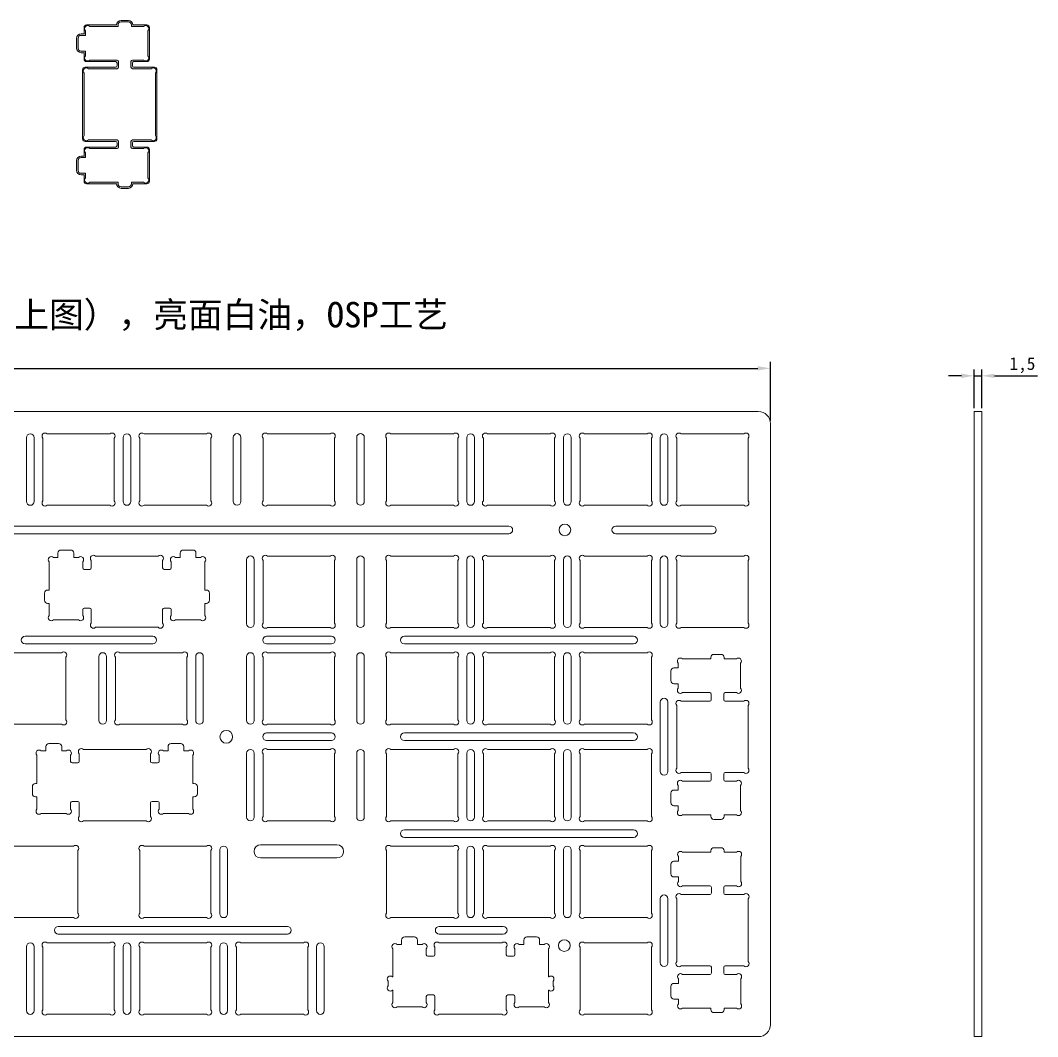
# Model space of a CAD drawing. Header units: millimetres. Extents: x -92 to 416, y -2 to 197.
# Drawn here: x 215.9 to 415.8, y -2.2 to 197.4 of the extents above; entities that cross this region are included whole.
import ezdxf

# ---------------------------------------------------------------- set-up
doc = ezdxf.new("R2010")
doc.units = ezdxf.units.MM
doc.layers.add('200', color=7, linetype='Continuous')
doc.layers.add('标注注释', color=7, linetype='Continuous')
doc.styles.get("Standard").update_dxf_attribs({"font": 'SimSun.ttf'})
doc.dimstyles.new('中尺寸标注', dxfattribs={"dimtxt": 2.5, "dimasz": 2.5, "dimexe": 1.25, "dimexo": 0.625, "dimtad": 1, "dimtxsty": 'Standard', "dimcen": 0, "dimclrd": 6, "dimclre": 6, "dimclrt": 6, "dimadec": 0, "dimazin": 2, "dimtfac": 1, "dimtmove": 0, "dimatfit": 3, "dimfxl": 0, "dimarcsym": 0})

# ---------------------------------------------------------------- blocks, each defined once
blk = doc.blocks.new('*D8')
at = {"color": 6, "lineweight": -2}
for p, q in [((403.27, 121.2), (403.27, 128.83)), ((404.77, 121.2), (404.77, 128.83)), ((400.77, 127.58), (398.27, 127.58)), ((403.27, 127.58), (404.77, 127.58)), ((407.27, 127.58), (415.75, 127.58))]:
    blk.add_line(p, q, dxfattribs=at)
at = {"color": 6}
for points in [[(400.77, 128), (400.77, 127.16), (403.27, 127.58)], [(407.27, 128), (407.27, 127.16), (404.77, 127.58)]]:
    blk.add_solid(points, dxfattribs=at)
at = {"layer": 'Defpoints', "color": 0}
for p in [(404.77, 127.58), (403.27, 120.57), (404.77, 120.57)]:
    blk.add_point(p, dxfattribs=at)
at = {"color": 6, "insert": (412.76, 129.67), "char_height": 2.5, "attachment_point": 5}
blk.add_mtext('1,5', dxfattribs=at)
blk = doc.blocks.new('*D9')
at = {"color": 6, "lineweight": -2}
for p, q in [((-31.03, 118.8), (-31.03, 130.3)), ((363.29, 118.8), (363.29, 130.3)), ((-28.53, 129.05), (360.79, 129.05))]:
    blk.add_line(p, q, dxfattribs=at)
at = {"color": 6}
for points in [[(-28.53, 129.47), (-28.53, 128.64), (-31.03, 129.05)], [(360.79, 129.47), (360.79, 128.64), (363.29, 129.05)]]:
    blk.add_solid(points, dxfattribs=at)
at = {"layer": 'Defpoints', "color": 0}
for p in [(363.29, 129.05), (-31.03, 118.17), (363.29, 118.17)]:
    blk.add_point(p, dxfattribs=at)
at = {"color": 6, "insert": (166.13, 131.14), "char_height": 2.5, "attachment_point": 5}
blk.add_mtext('394,31', dxfattribs=at)

msp = doc.modelspace()

# ---------------------------------------------------------------- hatches: boundary and pattern name
h = msp.add_hatch(color=51)
h.dxf.hatch_style = 1
edge = h.paths.add_edge_path()
edge.add_arc((227.877, 191.96), 0.9, 180, 270)
edge.add_line((227.877, 191.06), (228.442, 191.06))
edge.add_line((228.442, 191.06), (228.442, 189.81))
edge.add_arc((228.942, 189.81), 0.5, 180, 270)
edge.add_line((228.942, 189.31), (234.627, 189.31))
edge.add_arc((234.627, 189.01), 0.3, 0, 90, ccw=False)
edge.add_line((234.927, 189.01), (234.927, 188.51))
edge.add_arc((234.627, 188.51), 0.3, -90, 0, ccw=False)
edge.add_line((234.627, 188.21), (228.652, 188.21))
edge.add_arc((228.652, 187.71), 0.5, 90, 180)
edge.add_line((228.152, 187.71), (228.152, 174.11))
edge.add_arc((228.652, 174.11), 0.5, 180, 270)
edge.add_line((228.652, 173.61), (234.627, 173.61))
edge.add_arc((234.627, 173.31), 0.3, 0, 90, ccw=False)
edge.add_line((234.927, 173.31), (234.927, 172.81))
edge.add_arc((234.627, 172.81), 0.3, -90, 0, ccw=False)
edge.add_line((234.627, 172.51), (228.942, 172.51))
edge.add_arc((228.942, 172.01), 0.5, 90, 180)
edge.add_line((228.442, 172.01), (228.442, 170.76))
edge.add_line((228.442, 170.76), (227.877, 170.76))
edge.add_arc((227.877, 169.86), 0.9, 90, 180)
edge.add_line((226.977, 169.86), (226.977, 167.96))
edge.add_arc((227.877, 167.96), 0.9, 180, 270)
edge.add_line((227.877, 167.06), (228.442, 167.06))
edge.add_line((228.442, 167.06), (228.442, 165.81))
edge.add_arc((228.942, 165.81), 0.5, 180, 270)
edge.add_line((228.942, 165.31), (234.827, 165.31))
edge.add_arc((235.727, 165.31), 0.9, 180, 270)
edge.add_line((235.727, 164.41), (237.147, 164.41))
edge.add_arc((237.147, 165.31), 0.9, 270, 360)
edge.add_line((238.047, 165.31), (240.792, 165.31))
edge.add_arc((240.792, 165.81), 0.5, 270, 360)
edge.add_line((241.292, 165.81), (241.292, 172.01))
edge.add_arc((240.792, 172.01), 0.5, 0, 90)
edge.add_line((240.792, 172.51), (238.257, 172.51))
edge.add_arc((238.257, 172.81), 0.3, 180, 270, ccw=False)
edge.add_line((237.957, 172.81), (237.957, 173.31))
edge.add_arc((238.257, 173.31), 0.3, 90, 180, ccw=False)
edge.add_line((238.257, 173.61), (242.252, 173.61))
edge.add_arc((242.252, 174.11), 0.5, 270, 360)
edge.add_line((242.752, 174.11), (242.752, 187.71))
edge.add_arc((242.252, 187.71), 0.5, 0, 90)
edge.add_line((242.252, 188.21), (238.257, 188.21))
edge.add_arc((238.257, 188.51), 0.3, 180, 270, ccw=False)
edge.add_line((237.957, 188.51), (237.957, 189.01))
edge.add_arc((238.257, 189.01), 0.3, 90, 180, ccw=False)
edge.add_line((238.257, 189.31), (240.792, 189.31))
edge.add_arc((240.792, 189.81), 0.5, 270, 360)
edge.add_line((241.292, 189.81), (241.292, 196.01))
edge.add_arc((240.792, 196.01), 0.5, 0, 90)
edge.add_line((240.792, 196.51), (238.047, 196.51))
edge.add_arc((237.147, 196.51), 0.9, 0, 90)
edge.add_line((237.147, 197.41), (235.727, 197.41))
edge.add_arc((235.727, 196.51), 0.9, 90, 180)
edge.add_line((234.827, 196.51), (228.942, 196.51))
edge.add_arc((228.942, 196.01), 0.5, 90, 180)
edge.add_line((228.442, 196.01), (228.442, 194.76))
edge.add_line((228.442, 194.76), (227.877, 194.76))
edge.add_arc((227.877, 193.86), 0.9, 90, 180)
edge.add_line((226.977, 193.86), (226.977, 191.96))
edge = h.paths.add_edge_path(flags=16)
edge.add_arc((229.166, 195.785), 0.6, 45, 225)
edge.add_line((228.742, 195.361), (228.742, 194.46))
edge.add_line((228.742, 194.46), (227.877, 194.46))
edge.add_arc((227.877, 193.86), 0.6, 90, 180)
edge.add_line((227.277, 193.86), (227.277, 191.96))
edge.add_arc((227.877, 191.96), 0.6, 180, 270)
edge.add_line((227.877, 191.36), (228.742, 191.36))
edge.add_line((228.742, 191.36), (228.742, 190.458))
edge.add_arc((229.166, 190.034), 0.6, 135, 315)
edge.add_line((229.59, 189.61), (234.927, 189.61))
edge.add_arc((234.927, 189.31), 0.3, 0, 90, ccw=False)
edge.add_line((235.227, 189.31), (235.227, 188.21))
edge.add_arc((234.927, 188.21), 0.3, -90, 0, ccw=False)
edge.add_line((234.927, 187.91), (229.3, 187.91))
edge.add_arc((228.876, 187.485), 0.6, 45, 225)
edge.add_line((228.452, 187.061), (228.452, 174.758))
edge.add_arc((228.876, 174.334), 0.6, 135, 315)
edge.add_line((229.3, 173.91), (234.927, 173.91))
edge.add_arc((234.927, 173.61), 0.3, 0, 90, ccw=False)
edge.add_line((235.227, 173.61), (235.227, 172.51))
edge.add_arc((234.927, 172.51), 0.3, -90, 0, ccw=False)
edge.add_line((234.927, 172.21), (229.59, 172.21))
edge.add_arc((229.166, 171.785), 0.6, 45, 225)
edge.add_line((228.742, 171.361), (228.742, 170.46))
edge.add_line((228.742, 170.46), (227.877, 170.46))
edge.add_arc((227.877, 169.86), 0.6, 90, 180)
edge.add_line((227.277, 169.86), (227.277, 167.96))
edge.add_arc((227.877, 167.96), 0.6, 180, 270)
edge.add_line((227.877, 167.36), (228.742, 167.36))
edge.add_line((228.742, 167.36), (228.742, 166.458))
edge.add_arc((229.166, 166.034), 0.6, 135, 315)
edge.add_line((229.59, 165.61), (235.127, 165.61))
edge.add_line((235.127, 165.61), (235.127, 165.31))
edge.add_arc((235.727, 165.31), 0.6, 180, 270)
edge.add_line((235.727, 164.71), (237.147, 164.71))
edge.add_arc((237.147, 165.31), 0.6, 270, 360)
edge.add_line((237.747, 165.31), (237.747, 165.61))
edge.add_line((237.747, 165.61), (240.143, 165.61))
edge.add_arc((240.568, 166.034), 0.6, 225, 405)
edge.add_line((240.992, 166.458), (240.992, 171.361))
edge.add_arc((240.568, 171.785), 0.6, 315, 495)
edge.add_line((240.143, 172.21), (237.957, 172.21))
edge.add_arc((237.957, 172.51), 0.3, 180, 270, ccw=False)
edge.add_line((237.657, 172.51), (237.657, 173.61))
edge.add_arc((237.957, 173.61), 0.3, 90, 180, ccw=False)
edge.add_line((237.957, 173.91), (241.603, 173.91))
edge.add_arc((242.028, 174.334), 0.6, 225, 405)
edge.add_line((242.452, 174.758), (242.452, 187.061))
edge.add_arc((242.028, 187.485), 0.6, 315, 495)
edge.add_line((241.603, 187.91), (237.957, 187.91))
edge.add_arc((237.957, 188.21), 0.3, 180, 270, ccw=False)
edge.add_line((237.657, 188.21), (237.657, 189.31))
edge.add_arc((237.957, 189.31), 0.3, 90, 180, ccw=False)
edge.add_line((237.957, 189.61), (240.143, 189.61))
edge.add_arc((240.568, 190.034), 0.6, 225, 405)
edge.add_line((240.992, 190.458), (240.992, 195.361))
edge.add_arc((240.568, 195.785), 0.6, 315, 495)
edge.add_line((240.143, 196.21), (237.747, 196.21))
edge.add_line((237.747, 196.21), (237.747, 196.51))
edge.add_arc((237.147, 196.51), 0.6, 0, 90)
edge.add_line((237.147, 197.11), (235.727, 197.11))
edge.add_arc((235.727, 196.51), 0.6, 90, 180)
edge.add_line((235.127, 196.51), (235.127, 196.21))
edge.add_line((235.127, 196.21), (229.59, 196.21))

# ---------------------------------------------------------------- linework, layer by layer
at = {"layer": '200', "color": 0, "linetype": 'Continuous', "lineweight": 18}
for p, q in [((228.442, 196.01), (228.442, 194.76)), ((234.827, 196.51), (228.942, 196.51)), ((229.59, 196.21), (235.127, 196.21)), ((235.127, 196.21), (235.127, 196.51)), ((237.147, 197.41), (235.727, 197.41)), ((235.727, 197.11), (237.147, 197.11)), ((237.747, 196.51), (237.747, 196.21)), ((237.747, 196.21), (240.143, 196.21)), ((240.792, 196.51), (238.047, 196.51)), ((241.292, 189.81), (241.292, 196.01)), ((226.977, 193.86), (226.977, 191.96)), ((227.277, 191.96), (227.277, 193.86)), ((228.442, 194.76), (227.877, 194.76)), ((227.877, 194.46), (228.742, 194.46)), ((228.742, 194.46), (228.742, 195.361)), ((240.992, 195.361), (240.992, 190.458)), ((228.742, 191.36), (227.877, 191.36)), ((227.877, 191.06), (228.442, 191.06)), ((228.442, 191.06), (228.442, 189.81)), ((228.742, 190.458), (228.742, 191.36)), ((234.627, 188.21), (228.652, 188.21)), ((228.942, 189.31), (234.627, 189.31)), ((229.3, 187.91), (234.927, 187.91)), ((234.927, 189.61), (229.59, 189.61)), ((234.927, 189.01), (234.927, 188.51)), ((235.227, 188.21), (235.227, 189.31)), ((237.657, 189.31), (237.657, 188.21)), ((240.143, 189.61), (237.957, 189.61)), ((237.957, 188.51), (237.957, 189.01)), ((237.957, 187.91), (241.603, 187.91)), ((238.257, 189.31), (240.792, 189.31)), ((242.252, 188.21), (238.257, 188.21)), ((228.152, 174.11), (228.152, 187.71)), ((228.452, 174.758), (228.452, 187.061)), ((242.452, 187.061), (242.452, 174.758)), ((242.752, 187.71), (242.752, 174.11)), ((234.927, 173.91), (229.3, 173.91)), ((241.603, 173.91), (237.957, 173.91)), ((228.442, 170.76), (228.442, 172.01)), ((234.627, 173.61), (228.652, 173.61)), ((228.942, 172.51), (234.627, 172.51)), ((229.59, 172.21), (234.927, 172.21)), ((234.927, 172.81), (234.927, 173.31)), ((235.227, 172.51), (235.227, 173.61)), ((237.657, 173.61), (237.657, 172.51)), ((237.957, 173.31), (237.957, 172.81)), ((237.957, 172.21), (240.143, 172.21)), ((242.252, 173.61), (238.257, 173.61)), ((238.257, 172.51), (240.792, 172.51)), ((241.292, 172.01), (241.292, 165.81)), ((226.977, 167.96), (226.977, 169.86)), ((227.277, 167.96), (227.277, 169.86)), ((227.877, 170.76), (228.442, 170.76)), ((227.877, 170.46), (228.742, 170.46)), ((228.742, 170.46), (228.742, 171.361)), ((240.992, 171.361), (240.992, 166.458)), ((228.742, 167.36), (227.877, 167.36)), ((228.442, 167.06), (227.877, 167.06)), ((228.442, 165.81), (228.442, 167.06)), ((228.742, 166.458), (228.742, 167.36)), ((234.827, 165.31), (228.942, 165.31)), ((235.127, 165.61), (229.59, 165.61)), ((235.127, 165.31), (235.127, 165.61)), ((237.147, 164.71), (235.727, 164.71)), ((237.147, 164.41), (235.727, 164.41)), ((237.747, 165.61), (237.747, 165.31)), ((240.143, 165.61), (237.747, 165.61)), ((240.792, 165.31), (238.047, 165.31)), ((-28.626, 120.571), (360.887, 120.571)), ((403.269, 118.171), (403.269, 120.571)), ((403.269, 120.571), (404.769, 120.571)), ((404.769, 120.571), (404.769, 118.171)), ((363.287, 118.171), (363.287, 0.172)), ((403.269, 118.171), (403.269, 0.172)), ((404.769, 118.171), (404.769, 0.172)), ((221.223, 116.171), (233.525, 116.171)), ((240.223, 116.171), (252.525, 116.171)), ((264.473, 116.171), (276.775, 116.171)), ((288.723, 116.171), (301.025, 116.171)), ((307.723, 116.171), (320.025, 116.171)), ((326.723, 116.171), (339.025, 116.171)), ((345.723, 116.171), (358.025, 116.171)), ((217.124, 115.446), (217.124, 102.896)), ((218.624, 102.896), (218.624, 115.446)), ((220.374, 103.02), (220.374, 115.323)), ((234.374, 115.323), (234.374, 103.02)), ((236.124, 115.446), (236.124, 102.896)), ((237.624, 102.896), (237.624, 115.446)), ((239.374, 103.02), (239.374, 115.323)), ((253.374, 115.323), (253.374, 103.02)), ((257.749, 115.471), (257.749, 102.921)), ((259.249, 102.921), (259.249, 115.471)), ((263.624, 103.02), (263.624, 115.323)), ((277.624, 115.323), (277.624, 103.02)), ((281.999, 115.471), (281.999, 102.921)), ((283.499, 102.921), (283.499, 115.471)), ((287.874, 103.02), (287.874, 115.323)), ((301.874, 115.323), (301.874, 103.02)), ((303.624, 102.896), (303.624, 115.446)), ((305.124, 115.446), (305.124, 102.896)), ((306.874, 103.02), (306.874, 115.323)), ((320.874, 115.323), (320.874, 103.02)), ((322.624, 115.446), (322.624, 102.896)), ((324.124, 102.896), (324.124, 115.446)), ((325.874, 103.02), (325.874, 115.323)), ((339.874, 115.323), (339.874, 103.02)), ((341.624, 115.446), (341.624, 102.896)), ((343.124, 102.896), (343.124, 115.446)), ((344.874, 103.02), (344.874, 115.323)), ((358.874, 115.323), (358.874, 103.02)), ((233.525, 102.171), (221.223, 102.171)), ((252.525, 102.171), (240.223, 102.171)), ((276.775, 102.171), (264.473, 102.171)), ((301.025, 102.171), (288.723, 102.171)), ((320.025, 102.171), (307.723, 102.171)), ((339.025, 102.171), (326.723, 102.171)), ((358.025, 102.171), (345.723, 102.171)), ((311.884, 98.071), (205.859, 98.071)), ((351.874, 98.059), (332.874, 98.059)), ((205.859, 96.571), (311.884, 96.571)), ((332.874, 96.559), (351.874, 96.559)), ((223.326, 91.887), (223.326, 92.752)), ((223.926, 93.352), (225.826, 93.352)), ((226.426, 92.752), (226.426, 91.887)), ((230.725, 92.177), (243.028, 92.177)), ((247.326, 91.887), (247.326, 92.752)), ((247.926, 93.352), (249.826, 93.352)), ((250.426, 92.752), (250.426, 91.887)), ((264.473, 92.171), (276.775, 92.171)), ((288.723, 92.171), (301.025, 92.171)), ((307.723, 92.171), (320.025, 92.171)), ((326.723, 92.171), (339.025, 92.171)), ((345.723, 92.171), (358.025, 92.171)), ((221.576, 85.502), (221.576, 91.039)), ((222.425, 91.887), (223.326, 91.887)), ((226.426, 91.887), (227.328, 91.887)), ((228.176, 91.039), (228.176, 89.852)), ((229.876, 89.852), (229.876, 91.329)), ((243.876, 91.329), (243.876, 89.852)), ((245.576, 89.852), (245.576, 91.039)), ((246.425, 91.887), (247.326, 91.887)), ((250.426, 91.887), (251.328, 91.887)), ((252.176, 91.039), (252.176, 85.502)), ((260.374, 78.896), (260.374, 91.446)), ((261.874, 91.446), (261.874, 78.896)), ((263.624, 79.02), (263.624, 91.323)), ((277.624, 91.323), (277.624, 79.02)), ((281.999, 91.446), (281.999, 78.896)), ((283.499, 78.896), (283.499, 91.446)), ((287.874, 79.02), (287.874, 91.323)), ((301.874, 91.323), (301.874, 79.02)), ((303.624, 78.896), (303.624, 91.446)), ((305.124, 91.446), (305.124, 78.896)), ((306.874, 79.02), (306.874, 91.323)), ((320.874, 91.323), (320.874, 79.02)), ((322.624, 78.896), (322.624, 91.446)), ((324.124, 91.446), (324.124, 78.896)), ((325.874, 79.02), (325.874, 91.323)), ((339.874, 91.323), (339.874, 79.02)), ((341.624, 78.896), (341.624, 91.446)), ((343.124, 91.446), (343.124, 78.896)), ((344.874, 79.02), (344.874, 91.323)), ((358.874, 91.323), (358.874, 79.02)), ((228.476, 89.552), (229.576, 89.552)), ((244.176, 89.552), (245.276, 89.552)), ((220.676, 83.482), (220.676, 84.902)), ((221.276, 85.502), (221.576, 85.502)), ((252.176, 85.502), (252.476, 85.502)), ((253.076, 84.902), (253.076, 83.482)), ((221.576, 82.882), (221.276, 82.882)), ((221.576, 80.486), (221.576, 82.882)), ((229.576, 81.972), (228.476, 81.972)), ((245.276, 81.972), (244.176, 81.972)), ((252.476, 82.882), (252.176, 82.882)), ((252.176, 82.882), (252.176, 80.486)), ((228.176, 81.672), (228.176, 80.486)), ((229.876, 79.026), (229.876, 81.672)), ((243.876, 81.672), (243.876, 79.026)), ((245.576, 80.486), (245.576, 81.672)), ((227.328, 79.637), (222.425, 79.637)), ((243.028, 78.177), (230.725, 78.177)), ((251.328, 79.637), (246.425, 79.637)), ((276.775, 78.171), (264.473, 78.171)), ((301.025, 78.171), (288.723, 78.171)), ((320.025, 78.171), (307.723, 78.171)), ((339.025, 78.171), (326.723, 78.171)), ((358.025, 78.171), (345.723, 78.171)), ((241.942, 76.421), (216.861, 76.421)), ((277.041, 76.421), (264.292, 76.421)), ((336.387, 76.421), (291.362, 76.421)), ((216.861, 74.921), (241.942, 74.921)), ((264.292, 74.921), (277.041, 74.921)), ((291.362, 74.921), (336.387, 74.921)), ((211.725, 73.173), (224.028, 73.173)), ((224.876, 72.325), (224.876, 60.022)), ((231.374, 59.896), (231.374, 72.446)), ((232.874, 72.446), (232.874, 59.896)), ((234.618, 60.023), (234.618, 72.325)), ((235.467, 73.174), (247.769, 73.174)), ((248.618, 72.325), (248.618, 60.023)), ((250.374, 59.896), (250.374, 72.446)), ((251.874, 72.446), (251.874, 59.896)), ((260.374, 59.896), (260.374, 72.446)), ((261.874, 72.446), (261.874, 59.896)), ((263.626, 60.022), (263.626, 72.325)), ((264.475, 73.173), (276.778, 73.173)), ((277.626, 72.325), (277.626, 60.022)), ((281.999, 72.446), (281.999, 59.896)), ((283.499, 59.896), (283.499, 72.446)), ((287.876, 60.022), (287.876, 72.325)), ((288.725, 73.173), (301.028, 73.173)), ((301.876, 72.325), (301.876, 60.022)), ((303.624, 59.896), (303.624, 72.446)), ((305.124, 72.446), (305.124, 59.896)), ((306.876, 60.022), (306.876, 72.325)), ((307.725, 73.173), (320.028, 73.173)), ((320.876, 72.325), (320.876, 60.022)), ((322.624, 59.896), (322.624, 72.446)), ((324.124, 72.446), (324.124, 59.896)), ((325.876, 60.022), (325.876, 72.325)), ((326.725, 73.173), (339.028, 73.173)), ((339.876, 72.325), (339.876, 60.022)), ((346.015, 71.958), (351.552, 71.958)), ((351.552, 71.958), (351.552, 72.258)), ((352.152, 72.858), (353.572, 72.858)), ((354.172, 72.258), (354.172, 71.958)), ((354.172, 71.958), (356.568, 71.958)), ((344.302, 70.208), (345.167, 70.208)), ((345.167, 70.208), (345.167, 71.109)), ((357.417, 71.109), (357.417, 66.207)), ((343.702, 67.708), (343.702, 69.608)), ((345.167, 67.108), (344.302, 67.108)), ((345.167, 66.207), (345.167, 67.108)), ((351.352, 65.358), (346.015, 65.358)), ((351.652, 63.958), (351.652, 65.058)), ((354.082, 65.058), (354.082, 63.958)), ((356.568, 65.358), (354.382, 65.358)), ((341.624, 49.882), (341.624, 63.488)), ((343.124, 63.488), (343.124, 49.882)), ((344.877, 50.507), (344.877, 62.809)), ((345.725, 63.658), (351.352, 63.658)), ((354.382, 63.658), (358.028, 63.658)), ((358.877, 62.809), (358.877, 50.507)), ((224.028, 59.173), (211.725, 59.173)), ((247.769, 59.174), (235.467, 59.174)), ((276.778, 59.173), (264.475, 59.173)), ((301.028, 59.173), (288.725, 59.173)), ((320.028, 59.173), (307.725, 59.173)), ((339.028, 59.173), (326.725, 59.173)), ((277.041, 57.421), (264.292, 57.421)), ((336.387, 57.421), (291.362, 57.421)), ((220.951, 53.886), (220.951, 54.751)), ((221.551, 55.351), (223.451, 55.351)), ((224.051, 54.751), (224.051, 53.886)), ((228.35, 54.176), (240.653, 54.176)), ((244.951, 53.886), (244.951, 54.751)), ((245.551, 55.351), (247.451, 55.351)), ((248.051, 54.751), (248.051, 53.886)), ((264.292, 55.921), (277.041, 55.921)), ((264.475, 54.168), (276.778, 54.168)), ((288.725, 54.168), (301.028, 54.168)), ((291.362, 55.921), (336.387, 55.921)), ((307.725, 54.168), (320.028, 54.168)), ((326.725, 54.168), (339.028, 54.168)), ((219.201, 47.501), (219.201, 53.038)), ((220.05, 53.886), (220.951, 53.886)), ((224.051, 53.886), (224.953, 53.886)), ((225.801, 53.038), (225.801, 51.851)), ((227.501, 51.851), (227.501, 53.328)), ((241.501, 53.328), (241.501, 51.851)), ((243.201, 51.851), (243.201, 53.038)), ((244.05, 53.886), (244.951, 53.886)), ((248.051, 53.886), (248.953, 53.886)), ((249.801, 53.038), (249.801, 47.501)), ((260.374, 40.896), (260.374, 53.446)), ((261.874, 53.446), (261.874, 40.896)), ((263.626, 41.016), (263.626, 53.319)), ((277.626, 53.319), (277.626, 41.016)), ((281.999, 53.446), (281.999, 40.896)), ((283.499, 40.896), (283.499, 53.446)), ((287.876, 41.016), (287.876, 53.319)), ((301.876, 53.319), (301.876, 41.016)), ((303.624, 40.896), (303.624, 53.446)), ((305.124, 53.446), (305.124, 40.896)), ((306.876, 41.016), (306.876, 53.319)), ((320.876, 53.319), (320.876, 41.016)), ((322.624, 40.896), (322.624, 53.446)), ((324.124, 53.446), (324.124, 40.896)), ((325.876, 41.016), (325.876, 53.319)), ((339.876, 53.319), (339.876, 41.016)), ((226.101, 51.551), (227.201, 51.551)), ((241.801, 51.551), (242.901, 51.551)), ((351.352, 49.658), (345.725, 49.658)), ((346.015, 47.958), (351.352, 47.958)), ((351.652, 48.258), (351.652, 49.358)), ((354.082, 49.358), (354.082, 48.258)), ((358.028, 49.658), (354.382, 49.658)), ((354.382, 47.958), (356.568, 47.958)), ((218.301, 45.481), (218.301, 46.901)), ((218.901, 47.501), (219.201, 47.501)), ((249.801, 47.501), (250.101, 47.501)), ((250.701, 46.901), (250.701, 45.481)), ((344.302, 46.208), (345.167, 46.208)), ((345.167, 46.208), (345.167, 47.109)), ((357.417, 47.109), (357.417, 42.207)), ((219.201, 44.881), (218.901, 44.881)), ((219.201, 42.485), (219.201, 44.881)), ((227.201, 43.971), (226.101, 43.971)), ((242.901, 43.971), (241.801, 43.971)), ((250.101, 44.881), (249.801, 44.881)), ((249.801, 44.881), (249.801, 42.485)), ((343.702, 43.708), (343.702, 45.608)), ((225.801, 43.671), (225.801, 42.485)), ((227.501, 41.025), (227.501, 43.671)), ((241.501, 43.671), (241.501, 41.025)), ((243.201, 42.485), (243.201, 43.671)), ((345.167, 43.108), (344.302, 43.108)), ((345.167, 42.207), (345.167, 43.108)), ((224.953, 41.636), (220.05, 41.636)), ((240.653, 40.176), (228.35, 40.176)), ((248.953, 41.636), (244.05, 41.636)), ((276.778, 40.168), (264.475, 40.168)), ((301.028, 40.168), (288.725, 40.168)), ((320.028, 40.168), (307.725, 40.168)), ((339.028, 40.168), (326.725, 40.168)), ((351.552, 41.358), (346.015, 41.358)), ((351.552, 41.058), (351.552, 41.358)), ((353.572, 40.458), (352.152, 40.458)), ((356.568, 41.358), (354.172, 41.358)), ((354.172, 41.358), (354.172, 41.058)), ((336.387, 38.421), (291.362, 38.421)), ((291.362, 36.921), (336.387, 36.921)), ((214.1, 35.175), (226.403, 35.175)), ((227.251, 34.326), (227.251, 22.023)), ((239.376, 22.024), (239.376, 34.327)), ((240.225, 35.175), (252.528, 35.175)), ((253.376, 34.327), (253.376, 22.024)), ((255.124, 21.896), (255.124, 34.446)), ((256.624, 34.446), (256.624, 21.896)), ((278.129, 35.471), (263.129, 35.471)), ((287.876, 22.024), (287.876, 34.327)), ((288.725, 35.175), (301.028, 35.175)), ((301.876, 34.327), (301.876, 22.024)), ((303.624, 21.896), (303.624, 34.446)), ((305.124, 34.446), (305.124, 21.896)), ((306.876, 22.024), (306.876, 34.327)), ((307.725, 35.175), (320.028, 35.175)), ((320.876, 34.327), (320.876, 22.024)), ((322.624, 21.896), (322.624, 34.446)), ((324.124, 34.446), (324.124, 21.896)), ((325.876, 22.024), (325.876, 34.327)), ((326.725, 35.175), (339.028, 35.175)), ((339.876, 34.327), (339.876, 22.024)), ((346.026, 33.991), (351.562, 33.991)), ((351.562, 33.991), (351.562, 34.291)), ((352.162, 34.891), (353.582, 34.891)), ((354.182, 34.291), (354.182, 33.991)), ((354.182, 33.991), (356.578, 33.991)), ((263.129, 32.871), (278.129, 32.871)), ((344.312, 32.241), (345.177, 32.241)), ((345.177, 32.241), (345.177, 33.142)), ((357.427, 33.142), (357.427, 28.239)), ((343.712, 29.741), (343.712, 31.641)), ((345.177, 29.141), (344.312, 29.141)), ((345.177, 28.239), (345.177, 29.141)), ((351.362, 27.391), (346.026, 27.391)), ((351.662, 25.991), (351.662, 27.091)), ((354.092, 27.091), (354.092, 25.991)), ((356.578, 27.391), (354.392, 27.391)), ((341.624, 12.3), (341.624, 24.85)), ((343.124, 24.85), (343.124, 12.3)), ((344.887, 12.539), (344.887, 24.842)), ((345.736, 25.691), (351.362, 25.691)), ((354.392, 25.691), (358.038, 25.691)), ((358.887, 24.842), (358.887, 12.539)), ((226.403, 21.175), (214.1, 21.175)), ((252.528, 21.175), (240.225, 21.175)), ((301.028, 21.175), (288.725, 21.175)), ((320.028, 21.175), (307.725, 21.175)), ((339.028, 21.175), (326.725, 21.175)), ((268.392, 19.421), (223.367, 19.421)), ((310.793, 19.421), (298.197, 19.421)), ((221.225, 16.175), (233.527, 16.175)), ((223.367, 17.921), (268.392, 17.921)), ((240.225, 16.175), (252.527, 16.175)), ((259.225, 16.175), (271.527, 16.175)), ((290.826, 15.885), (290.826, 16.75)), ((291.426, 17.35), (293.326, 17.35)), ((293.926, 16.75), (293.926, 15.885)), ((298.197, 17.921), (310.793, 17.921)), ((298.225, 16.175), (310.528, 16.175)), ((314.826, 15.885), (314.826, 16.75)), ((315.426, 17.35), (317.326, 17.35)), ((317.926, 16.75), (317.926, 15.885)), ((326.725, 16.175), (339.027, 16.175)), ((217.124, 2.896), (217.124, 15.446)), ((218.624, 15.446), (218.624, 2.896)), ((220.376, 3.024), (220.376, 15.327)), ((234.376, 15.327), (234.376, 3.024)), ((236.124, 2.896), (236.124, 15.446)), ((237.624, 15.446), (237.624, 2.896)), ((239.376, 3.024), (239.376, 15.327)), ((253.376, 15.327), (253.376, 3.024)), ((255.124, 2.896), (255.124, 15.446)), ((256.624, 15.446), (256.624, 2.896)), ((258.376, 3.024), (258.376, 15.327)), ((272.376, 15.327), (272.376, 3.024)), ((274.124, 2.896), (274.124, 15.446)), ((275.624, 15.446), (275.624, 2.896)), ((289.076, 9.5), (289.076, 15.037)), ((289.925, 15.885), (290.826, 15.885)), ((293.926, 15.885), (294.828, 15.885)), ((295.676, 15.037), (295.676, 13.85)), ((297.376, 13.85), (297.376, 15.327)), ((311.376, 15.327), (311.376, 13.85)), ((313.076, 13.85), (313.076, 15.037)), ((313.925, 15.885), (314.826, 15.885)), ((317.926, 15.885), (318.828, 15.885)), ((319.676, 15.037), (319.676, 9.5)), ((325.876, 3.024), (325.876, 15.327)), ((339.876, 15.327), (339.876, 3.024)), ((295.976, 13.55), (297.076, 13.55)), ((311.676, 13.55), (312.776, 13.55)), ((351.362, 11.691), (345.736, 11.691)), ((351.662, 10.291), (351.662, 11.391)), ((354.092, 11.391), (354.092, 10.291)), ((358.038, 11.691), (354.392, 11.691)), ((288.176, 7.729), (288.176, 8.652)), ((289.025, 9.5), (289.076, 9.5)), ((319.676, 9.5), (319.728, 9.5)), ((320.576, 8.652), (320.576, 7.729)), ((344.312, 8.241), (345.177, 8.241)), ((345.177, 8.241), (345.177, 9.142)), ((346.026, 9.991), (351.362, 9.991)), ((354.392, 9.991), (356.578, 9.991)), ((357.427, 9.142), (357.427, 4.239)), ((289.076, 6.88), (289.025, 6.88)), ((289.076, 4.484), (289.076, 6.88)), ((319.728, 6.88), (319.676, 6.88)), ((319.676, 6.88), (319.676, 4.484)), ((343.712, 5.741), (343.712, 7.641)), ((295.676, 5.67), (295.676, 4.484)), ((297.076, 5.97), (295.976, 5.97)), ((297.376, 3.024), (297.376, 5.67)), ((311.376, 5.67), (311.376, 3.024)), ((312.776, 5.97), (311.676, 5.97)), ((313.076, 4.484), (313.076, 5.67)), ((345.177, 5.141), (344.312, 5.141)), ((345.177, 4.239), (345.177, 5.141)), ((233.527, 2.175), (221.225, 2.175)), ((252.527, 2.175), (240.225, 2.175)), ((271.527, 2.175), (259.225, 2.175)), ((294.828, 3.635), (289.925, 3.635)), ((310.528, 2.175), (298.225, 2.175)), ((318.828, 3.635), (313.925, 3.635)), ((339.027, 2.175), (326.725, 2.175)), ((351.562, 3.391), (346.026, 3.391)), ((351.562, 3.091), (351.562, 3.391)), ((353.582, 2.491), (352.162, 2.491)), ((356.578, 3.391), (354.182, 3.391)), ((354.182, 3.391), (354.182, 3.091)), ((403.269, -2.228), (403.269, 0.172)), ((404.769, 0.172), (404.769, -2.228)), ((360.887, -2.228), (-28.626, -2.228)), ((404.769, -2.228), (403.269, -2.228))]:
    msp.add_line(p, q, dxfattribs=at)
at = {"layer": '200', "color": 0, "linetype": 'Continuous', "lineweight": 13}
msp.add_line((404.769, -2.228), (403.269, -2.228), dxfattribs=at)
at = {"layer": '200', "color": 0, "linetype": 'Continuous', "lineweight": 18}
for centre, radius in [((322.887, 97.321), 1.15), ((256.376, 56.671), 1.25), ((322.776, 15.672), 1.15)]:
    msp.add_circle(centre, radius, dxfattribs=at)
for centre, radius, start, end in [((228.942, 196.01), 0.5, 90, 180), ((229.166, 195.785), 0.6, 45, 225), ((235.727, 196.51), 0.9, 90, 180), ((235.727, 196.51), 0.6, 90, 180), ((237.147, 196.51), 0.9, 0, 90), ((237.147, 196.51), 0.6, 0, 90), ((240.568, 195.785), 0.6, 315, 135), ((240.792, 196.01), 0.5, 0, 90), ((227.877, 193.86), 0.9, 90, 180), ((227.877, 193.86), 0.6, 90, 180), ((227.877, 191.96), 0.9, 180, 270), ((227.877, 191.96), 0.6, 180, 270), ((229.166, 190.034), 0.6, 135, 315), ((240.568, 190.034), 0.6, 225, 45), ((228.652, 187.71), 0.5, 90, 180), ((228.876, 187.485), 0.6, 45, 225), ((228.942, 189.81), 0.5, 180, 270), ((234.627, 189.01), 0.3, 0, 90), ((234.627, 188.51), 0.3, 270, 0), ((234.927, 189.31), 0.3, 0, 90), ((234.927, 188.21), 0.3, 270, 0), ((237.957, 189.31), 0.3, 90, 180), ((237.957, 188.21), 0.3, 180, 270), ((238.257, 189.01), 0.3, 90, 180), ((238.257, 188.51), 0.3, 180, 270), ((240.792, 189.81), 0.5, 270, 0), ((242.028, 187.485), 0.6, 315, 135), ((242.252, 187.71), 0.5, 0, 90), ((228.652, 174.11), 0.5, 180, 270), ((228.876, 174.334), 0.6, 135, 315), ((234.927, 173.61), 0.3, 0, 90), ((237.957, 173.61), 0.3, 90, 180), ((242.028, 174.334), 0.6, 225, 45), ((242.252, 174.11), 0.5, 270, 0), ((228.942, 172.01), 0.5, 90, 180), ((229.166, 171.785), 0.6, 45, 225), ((234.627, 173.31), 0.3, 0, 90), ((234.627, 172.81), 0.3, 270, 0), ((234.927, 172.51), 0.3, 270, 0), ((237.957, 172.51), 0.3, 180, 270), ((238.257, 173.31), 0.3, 90, 180), ((238.257, 172.81), 0.3, 180, 270), ((240.568, 171.785), 0.6, 315, 135), ((240.792, 172.01), 0.5, 0, 90), ((227.877, 169.86), 0.9, 90, 180), ((227.877, 169.86), 0.6, 90, 180), ((227.877, 167.96), 0.9, 180, 270), ((227.877, 167.96), 0.6, 180, 270), ((229.166, 166.034), 0.6, 135, 315), ((240.568, 166.034), 0.6, 225, 45), ((228.942, 165.81), 0.5, 180, 270), ((235.727, 165.31), 0.9, 180, 270), ((235.727, 165.31), 0.6, 180, 270), ((237.147, 165.31), 0.6, 270, 0), ((237.147, 165.31), 0.9, 270, 360), ((240.792, 165.81), 0.5, 270, 0), ((360.887, 118.171), 2.4, 0, 90), ((217.874, 115.446), 0.75, 0, 180), ((220.798, 115.747), 0.6, 45, 225), ((233.95, 115.747), 0.6, 315, 135), ((236.874, 115.446), 0.75, 0, 180), ((239.798, 115.747), 0.6, 45, 225), ((252.95, 115.747), 0.6, 315, 135), ((258.499, 115.471), 0.75, 0, 180), ((264.048, 115.747), 0.6, 45, 225), ((277.2, 115.747), 0.6, 315, 135), ((282.749, 115.471), 0.75, 0, 180), ((288.298, 115.747), 0.6, 45, 225), ((301.45, 115.747), 0.6, 315, 135), ((304.374, 115.446), 0.75, 0, 180), ((307.298, 115.747), 0.6, 45, 225), ((320.45, 115.747), 0.6, 315, 135), ((323.374, 115.446), 0.75, 0, 180), ((326.298, 115.747), 0.6, 45, 225), ((339.45, 115.747), 0.6, 315, 135), ((342.374, 115.446), 0.75, 0, 180), ((345.298, 115.747), 0.6, 45, 225), ((358.45, 115.747), 0.6, 315, 135), ((217.874, 102.896), 0.75, 180, 0), ((220.798, 102.596), 0.6, 135, 315), ((233.95, 102.596), 0.6, 225, 45), ((236.874, 102.896), 0.75, 180, 0), ((239.798, 102.596), 0.6, 135, 315), ((252.95, 102.596), 0.6, 225, 45), ((258.499, 102.921), 0.75, 180, 0), ((264.048, 102.596), 0.6, 135, 315), ((277.2, 102.596), 0.6, 225, 45), ((282.749, 102.921), 0.75, 180, 0), ((288.298, 102.596), 0.6, 135, 315), ((301.45, 102.596), 0.6, 225, 45), ((304.374, 102.896), 0.75, 180, 0), ((307.298, 102.596), 0.6, 135, 315), ((320.45, 102.596), 0.6, 225, 45), ((323.374, 102.896), 0.75, 180, 0), ((326.298, 102.596), 0.6, 135, 315), ((339.45, 102.596), 0.6, 225, 45), ((342.374, 102.896), 0.75, 180, 0), ((345.298, 102.596), 0.6, 135, 315), ((358.45, 102.596), 0.6, 225, 45), ((311.884, 97.321), 0.75, 270, 90), ((332.874, 97.309), 0.75, 90, 270), ((351.874, 97.309), 0.75, 270, 90), ((222, 91.463), 0.6, 45, 225), ((223.926, 92.752), 0.6, 90, 180), ((225.826, 92.752), 0.6, 0, 90), ((227.752, 91.463), 0.6, 315, 135), ((230.3, 91.753), 0.6, 45, 225), ((243.452, 91.753), 0.6, 315, 135), ((246, 91.463), 0.6, 45, 225), ((247.926, 92.752), 0.6, 90, 180), ((249.826, 92.752), 0.6, 0, 90), ((251.752, 91.463), 0.6, 315, 135), ((261.124, 91.446), 0.75, 0, 180), ((264.048, 91.747), 0.6, 45, 225), ((277.2, 91.747), 0.6, 315, 135), ((282.749, 91.446), 0.75, 0, 180), ((288.298, 91.747), 0.6, 45, 225), ((301.45, 91.747), 0.6, 315, 135), ((304.374, 91.446), 0.75, 0, 180), ((307.298, 91.747), 0.6, 45, 225), ((320.45, 91.747), 0.6, 315, 135), ((323.374, 91.446), 0.75, 0, 180), ((326.298, 91.747), 0.6, 45, 225), ((339.45, 91.747), 0.6, 315, 135), ((342.374, 91.446), 0.75, 0, 180), ((345.298, 91.747), 0.6, 45, 225), ((358.45, 91.747), 0.6, 315, 135), ((228.476, 89.852), 0.3, 180, 270), ((229.576, 89.852), 0.3, 270, 0), ((244.176, 89.852), 0.3, 180, 270), ((245.276, 89.852), 0.3, 270, 0), ((221.276, 84.902), 0.6, 90, 180), ((252.476, 84.902), 0.6, 0, 90), ((221.276, 83.482), 0.6, 180, 270), ((228.476, 81.672), 0.3, 90, 180), ((229.576, 81.672), 0.3, 0, 90), ((244.176, 81.672), 0.3, 90, 180), ((245.276, 81.672), 0.3, 0, 90), ((252.476, 83.482), 0.6, 270, 0), ((222, 80.061), 0.6, 135, 315), ((227.752, 80.061), 0.6, 225, 45), ((246, 80.061), 0.6, 135, 315), ((251.752, 80.061), 0.6, 225, 45), ((230.3, 78.601), 0.6, 135, 315), ((243.452, 78.601), 0.6, 225, 45), ((261.124, 78.896), 0.75, 180, 0), ((264.048, 78.596), 0.6, 135, 315), ((277.2, 78.596), 0.6, 225, 45), ((282.749, 78.896), 0.75, 180, 0), ((288.298, 78.596), 0.6, 135, 315), ((301.45, 78.596), 0.6, 225, 45), ((304.374, 78.896), 0.75, 180, 0), ((307.298, 78.596), 0.6, 135, 315), ((320.45, 78.596), 0.6, 225, 45), ((323.374, 78.896), 0.75, 180, 0), ((326.298, 78.596), 0.6, 135, 315), ((339.45, 78.596), 0.6, 225, 45), ((342.374, 78.896), 0.75, 180, 0), ((345.298, 78.596), 0.6, 135, 315), ((358.45, 78.596), 0.6, 225, 45), ((216.861, 75.671), 0.75, 90, 270), ((241.942, 75.671), 0.75, 270, 90), ((264.292, 75.671), 0.75, 90, 270), ((277.041, 75.671), 0.75, 270, 90), ((291.362, 75.671), 0.75, 90, 270), ((336.387, 75.671), 0.75, 270, 90), ((224.452, 72.749), 0.6, 315, 135), ((232.124, 72.446), 0.75, 0, 180), ((235.042, 72.75), 0.6, 45, 225), ((248.194, 72.75), 0.6, 315, 135), ((251.124, 72.446), 0.75, 0, 180), ((261.124, 72.446), 0.75, 0, 180), ((264.051, 72.749), 0.6, 45, 225), ((277.202, 72.749), 0.6, 315, 135), ((282.749, 72.446), 0.75, 0, 180), ((288.301, 72.749), 0.6, 45, 225), ((301.452, 72.749), 0.6, 315, 135), ((304.374, 72.446), 0.75, 0, 180), ((307.301, 72.749), 0.6, 45, 225), ((320.452, 72.749), 0.6, 315, 135), ((323.374, 72.446), 0.75, 0, 180), ((326.301, 72.749), 0.6, 45, 225), ((339.452, 72.749), 0.6, 315, 135), ((345.591, 71.534), 0.6, 45, 225), ((352.152, 72.258), 0.6, 90, 180), ((353.572, 72.258), 0.6, 0, 90), ((356.993, 71.534), 0.6, 315, 135), ((344.302, 69.608), 0.6, 90, 180), ((344.302, 67.708), 0.6, 180, 270), ((345.591, 65.782), 0.6, 135, 315), ((356.993, 65.782), 0.6, 225, 45), ((342.374, 63.488), 0.75, 0, 180), ((351.352, 65.058), 0.3, 0, 90), ((351.352, 63.958), 0.3, 270, 0), ((354.382, 65.058), 0.3, 90, 180), ((354.382, 63.958), 0.3, 180, 270), ((345.301, 63.234), 0.6, 45, 225), ((358.453, 63.234), 0.6, 315, 135), ((224.452, 59.598), 0.6, 225, 45), ((235.042, 59.598), 0.6, 135, 315), ((248.194, 59.598), 0.6, 225, 45), ((264.051, 59.598), 0.6, 135, 315), ((277.202, 59.598), 0.6, 225, 45), ((288.301, 59.598), 0.6, 135, 315), ((301.452, 59.598), 0.6, 225, 45), ((307.301, 59.598), 0.6, 135, 315), ((320.452, 59.598), 0.6, 225, 45), ((326.301, 59.598), 0.6, 135, 315), ((339.452, 59.598), 0.6, 225, 45), ((232.124, 59.896), 0.75, 180, 0), ((251.124, 59.896), 0.75, 180, 0), ((261.124, 59.896), 0.75, 180, 0), ((282.749, 59.896), 0.75, 180, 0), ((304.374, 59.896), 0.75, 180, 0), ((323.374, 59.896), 0.75, 180, 0), ((264.292, 56.671), 0.75, 90, 270), ((277.041, 56.671), 0.75, 270, 90), ((291.362, 56.671), 0.75, 90, 270), ((336.387, 56.671), 0.75, 270, 90), ((219.625, 53.462), 0.6, 45, 225), ((221.551, 54.751), 0.6, 90, 180), ((223.451, 54.751), 0.6, 0, 90), ((225.377, 53.462), 0.6, 315, 135), ((227.925, 53.752), 0.6, 45, 225), ((241.077, 53.752), 0.6, 315, 135), ((243.625, 53.462), 0.6, 45, 225), ((245.551, 54.751), 0.6, 90, 180), ((247.451, 54.751), 0.6, 0, 90), ((249.377, 53.462), 0.6, 315, 135), ((261.124, 53.446), 0.75, 0, 180), ((264.051, 53.743), 0.6, 45, 225), ((277.202, 53.743), 0.6, 315, 135), ((282.749, 53.446), 0.75, 0, 180), ((288.301, 53.743), 0.6, 45, 225), ((301.452, 53.743), 0.6, 315, 135), ((304.374, 53.446), 0.75, 0, 180), ((307.301, 53.743), 0.6, 45, 225), ((320.452, 53.743), 0.6, 315, 135), ((323.374, 53.446), 0.75, 0, 180), ((326.301, 53.743), 0.6, 45, 225), ((339.452, 53.743), 0.6, 315, 135), ((226.101, 51.851), 0.3, 180, 270), ((227.201, 51.851), 0.3, 270, 0), ((241.801, 51.851), 0.3, 180, 270), ((242.901, 51.851), 0.3, 270, 0), ((345.301, 50.082), 0.6, 135, 315), ((358.453, 50.082), 0.6, 225, 45), ((342.374, 49.882), 0.75, 180, 0), ((345.591, 47.534), 0.6, 45, 225), ((351.352, 49.358), 0.3, 0, 90), ((351.352, 48.258), 0.3, 270, 0), ((354.382, 49.358), 0.3, 90, 180), ((354.382, 48.258), 0.3, 180, 270), ((356.993, 47.534), 0.6, 315, 135), ((218.901, 46.901), 0.6, 90, 180), ((250.101, 46.901), 0.6, 0, 90), ((344.302, 45.608), 0.6, 90, 180), ((218.901, 45.481), 0.6, 180, 270), ((226.101, 43.671), 0.3, 90, 180), ((227.201, 43.671), 0.3, 0, 90), ((241.801, 43.671), 0.3, 90, 180), ((242.901, 43.671), 0.3, 0, 90), ((250.101, 45.481), 0.6, 270, 0), ((219.625, 42.061), 0.6, 135, 315), ((225.377, 42.061), 0.6, 225, 45), ((243.625, 42.061), 0.6, 135, 315), ((249.377, 42.061), 0.6, 225, 45), ((344.302, 43.708), 0.6, 180, 270), ((345.591, 41.782), 0.6, 135, 315), ((356.993, 41.782), 0.6, 225, 45), ((227.925, 40.601), 0.6, 135, 315), ((241.077, 40.601), 0.6, 225, 45), ((261.124, 40.896), 0.75, 180, 0), ((264.051, 40.592), 0.6, 135, 315), ((277.202, 40.592), 0.6, 225, 45), ((282.749, 40.896), 0.75, 180, 0), ((288.301, 40.592), 0.6, 135, 315), ((301.452, 40.592), 0.6, 225, 45), ((304.374, 40.896), 0.75, 180, 0), ((307.301, 40.592), 0.6, 135, 315), ((320.452, 40.592), 0.6, 225, 45), ((323.374, 40.896), 0.75, 180, 0), ((326.301, 40.592), 0.6, 135, 315), ((339.452, 40.592), 0.6, 225, 45), ((352.152, 41.058), 0.6, 180, 270), ((353.572, 41.058), 0.6, 270, 0), ((291.362, 37.671), 0.75, 90, 270), ((336.387, 37.671), 0.75, 270, 90), ((226.827, 34.75), 0.6, 315, 135), ((239.8, 34.751), 0.6, 45, 225), ((252.952, 34.751), 0.6, 315, 135), ((255.874, 34.446), 0.75, 0, 180), ((263.129, 34.171), 1.3, 90, 270), ((278.129, 34.171), 1.3, 270, 90), ((288.3, 34.751), 0.6, 45, 225), ((301.452, 34.751), 0.6, 315, 135), ((304.374, 34.446), 0.75, 0, 180), ((307.3, 34.751), 0.6, 45, 225), ((320.452, 34.751), 0.6, 315, 135), ((323.374, 34.446), 0.75, 0, 180), ((326.3, 34.751), 0.6, 45, 225), ((339.452, 34.751), 0.6, 315, 135), ((345.601, 33.567), 0.6, 45, 225), ((352.162, 34.291), 0.6, 90, 180), ((353.582, 34.291), 0.6, 0, 90), ((357.003, 33.567), 0.6, 315, 135), ((344.312, 31.641), 0.6, 90, 180), ((344.312, 29.741), 0.6, 180, 270), ((345.601, 27.815), 0.6, 135, 315), ((357.003, 27.815), 0.6, 225, 45), ((351.362, 27.091), 0.3, 0, 90), ((351.362, 25.991), 0.3, 270, 0), ((354.392, 27.091), 0.3, 90, 180), ((354.392, 25.991), 0.3, 180, 270), ((342.374, 24.85), 0.75, 0, 180), ((345.311, 25.267), 0.6, 45, 225), ((358.463, 25.267), 0.6, 315, 135), ((226.827, 21.599), 0.6, 225, 45), ((239.8, 21.599), 0.6, 135, 315), ((252.952, 21.599), 0.6, 225, 45), ((288.3, 21.599), 0.6, 135, 315), ((301.452, 21.599), 0.6, 225, 45), ((307.3, 21.599), 0.6, 135, 315), ((320.452, 21.599), 0.6, 225, 45), ((326.3, 21.599), 0.6, 135, 315), ((339.452, 21.599), 0.6, 225, 45), ((255.874, 21.896), 0.75, 180, 0), ((304.374, 21.896), 0.75, 180, 0), ((323.374, 21.896), 0.75, 180, 0), ((223.367, 18.671), 0.75, 90, 270), ((268.392, 18.671), 0.75, 270, 90), ((298.197, 18.671), 0.75, 90, 270), ((310.793, 18.671), 0.75, 270, 90), ((217.874, 15.446), 0.75, 0, 180), ((220.8, 15.751), 0.6, 45, 225), ((233.952, 15.751), 0.6, 315, 135), ((236.874, 15.446), 0.75, 0, 180), ((239.8, 15.751), 0.6, 45, 225), ((252.952, 15.751), 0.6, 315, 135), ((255.874, 15.446), 0.75, 0, 180), ((258.8, 15.751), 0.6, 45, 225), ((271.952, 15.751), 0.6, 315, 135), ((274.874, 15.446), 0.75, 0, 180), ((289.5, 15.461), 0.6, 45, 225), ((291.426, 16.75), 0.6, 90, 180), ((293.326, 16.75), 0.6, 0, 90), ((295.252, 15.461), 0.6, 315, 135), ((297.8, 15.751), 0.6, 45, 225), ((310.952, 15.751), 0.6, 315, 135), ((313.5, 15.461), 0.6, 45, 225), ((315.426, 16.75), 0.6, 90, 180), ((317.326, 16.75), 0.6, 0, 90), ((319.252, 15.461), 0.6, 315, 135), ((326.3, 15.751), 0.6, 45, 225), ((339.452, 15.751), 0.6, 315, 135), ((295.976, 13.85), 0.3, 180, 270), ((297.076, 13.85), 0.3, 270, 0), ((311.676, 13.85), 0.3, 180, 270), ((312.776, 13.85), 0.3, 270, 0), ((342.374, 12.3), 0.75, 180, 0), ((345.311, 12.115), 0.6, 135, 315), ((358.463, 12.115), 0.6, 225, 45), ((345.601, 9.567), 0.6, 45, 225), ((351.362, 11.391), 0.3, 0, 90), ((351.362, 10.291), 0.3, 270, 0), ((354.392, 11.391), 0.3, 90, 180), ((354.392, 10.291), 0.3, 180, 270), ((357.003, 9.567), 0.6, 315, 135), ((288.6, 9.076), 0.6, 45, 225), ((320.152, 9.076), 0.6, 315, 135), ((344.312, 7.641), 0.6, 90, 180), ((288.6, 7.305), 0.6, 135, 315), ((320.152, 7.305), 0.6, 225, 45), ((289.5, 4.06), 0.6, 135, 315), ((295.252, 4.06), 0.6, 225, 45), ((295.976, 5.67), 0.3, 90, 180), ((297.076, 5.67), 0.3, 0, 90), ((311.676, 5.67), 0.3, 90, 180), ((312.776, 5.67), 0.3, 0, 90), ((313.5, 4.06), 0.6, 135, 315), ((319.252, 4.06), 0.6, 225, 45), ((344.312, 5.741), 0.6, 180, 270), ((345.601, 3.815), 0.6, 135, 315), ((357.003, 3.815), 0.6, 225, 45), ((217.874, 2.896), 0.75, 180, 0), ((220.8, 2.599), 0.6, 135, 315), ((233.952, 2.599), 0.6, 225, 45), ((236.874, 2.896), 0.75, 180, 0), ((239.8, 2.599), 0.6, 135, 315), ((252.952, 2.599), 0.6, 225, 45), ((255.874, 2.896), 0.75, 180, 0), ((258.8, 2.599), 0.6, 135, 315), ((271.952, 2.599), 0.6, 225, 45), ((274.874, 2.896), 0.75, 180, 0), ((297.8, 2.6), 0.6, 135, 315), ((310.952, 2.6), 0.6, 225, 45), ((326.3, 2.599), 0.6, 135, 315), ((339.452, 2.599), 0.6, 225, 45), ((352.162, 3.091), 0.6, 180, 270), ((353.582, 3.091), 0.6, 270, 0), ((360.887, 0.172), 2.4, 270, 0)]:
    msp.add_arc(centre, radius, start, end, dxfattribs=at)

# ---------------------------------------------------------------- texts
at = {"layer": '标注注释', "insert": (23.921, 142.095), "char_height": 5, "attachment_point": 1}
msp.add_mtext_dynamic_manual_height_columns('FR4 {\\fSimSun|b0|i0|c134|p34;厚度1.5mm 轴孔、槽孔、开槽孔一圈铜箔(宽度0.3mm，参考上图），亮面白油，OSP工艺}', width=374.75898, gutter_width=12.5, heights=[8.462], dxfattribs=at)

# ---------------------------------------------------------------- dimensions: what is measured, and where the dimension line sits
for base, p1, p2, picture, middle in [((363.287, 129.054), (-31.026, 118.171), (363.287, 118.171), '*D9', (166.13, 131.139)), ((404.769, 127.581), (403.269, 120.571), (404.769, 120.571), '*D8', (412.761, 129.666))]:
    dim = msp.add_linear_dim(base=base, p1=p1, p2=p2, dimstyle='中尺寸标注')
    dim.commit()
    dim.dimension.update_dxf_attribs({"geometry": picture, "text_midpoint": middle})

doc.saveas('drawing.dxf')
